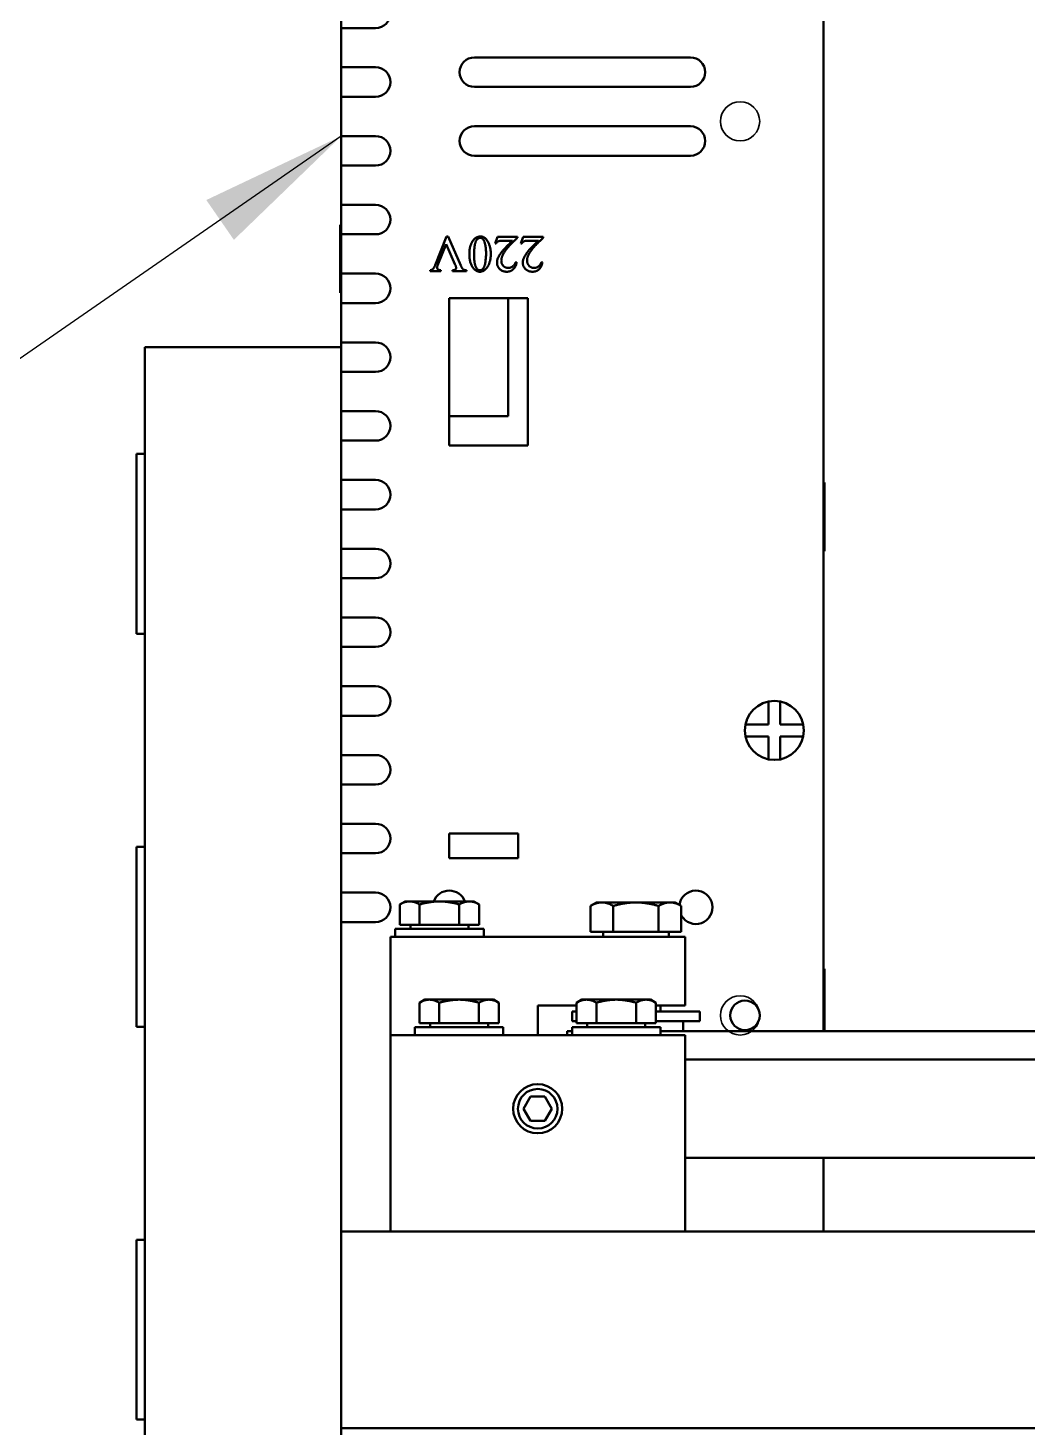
# Model space of a CAD drawing. Header units: millimetres. Extents: x -1328 to 2520, y -765 to 1782.
# Drawn here: x 389.3 to 491, y 607.6 to 750.1 of the extents above; entities that cross this region are included whole.
import ezdxf

# ---------------------------------------------------------------- set-up
doc = ezdxf.new("R2010")
doc.units = ezdxf.units.MM
doc.header["$LTSCALE"] = 6
for name, color, linetype, lineweight in [('Reference (ISO)', 7, 'Continuous', 35), ('Symbol (ISO)', 7, 'Continuous', 25), ('Visible (ISO)', 7, 'Continuous', 50)]:
    doc.layers.add(name, color=color, linetype=linetype, lineweight=lineweight)
doc.styles.add('Note Text (ISO)', font='tahoma.ttf')
doc.dimstyles.new('Default - Method 1b (ISO)$7', dxfattribs={"dimscale": 6, "dimtxt": 3.5, "dimasz": 2.5, "dimexe": 3.175, "dimexo": 0, "dimgap": 0.762, "dimtad": 1, "dimtoh": 1, "dimrnd": 1e-08, "dimtxsty": 'Note Text (ISO)', "dimcen": 0.09, "dimdle": 10, "dimclrd": 256, "dimclre": 256, "dimclrt": 256, "dimazin": 2, "dimtfac": 1, "dimtmove": 0, "dimatfit": 3, "dimfxl": 1, "dimtolj": 1, "dimlwd": -1, "dimlwe": -1, "dimarcsym": 0})

msp = doc.modelspace()

# ---------------------------------------------------------------- linework, layer by layer
at = {"layer": 'Reference (ISO)'}
for p, q in [((421.18, 862.64), (421.18, 717.64)), ((401.18, 517.64), (401.18, 717.64)), ((401.18, 717.64), (421.18, 717.64)), ((421.18, 717.64), (421.18, 517.64)), ((400.33, 688.49), (400.33, 706.79)), ((400.33, 706.79), (401.18, 706.79)), ((400.33, 688.49), (401.18, 688.49)), ((400.33, 648.49), (400.33, 666.79)), ((400.33, 666.79), (401.18, 666.79)), ((400.33, 648.49), (401.18, 648.49)), ((421.18, 627.64), (841.18, 627.64)), ((421.18, 627.64), (421.18, 607.64)), ((400.33, 608.49), (400.33, 626.79)), ((400.33, 626.79), (401.18, 626.79)), ((400.33, 608.49), (401.18, 608.49))]:
    msp.add_line(p, q, dxfattribs=at)
for centre in [(461.78, 740.64), (461.78, 649.64)]:
    msp.add_circle(centre, 2, dxfattribs=at)
at = {"layer": 'Visible (ISO)'}
for p, q in [((470.28, 842.64), (470.28, 648.04)), ((421.18, 753.14), (421.18, 750.14)), ((424.68, 750.14), (421.18, 750.14)), ((421.18, 750.14), (421.18, 746.14)), ((456.73, 747.14), (434.73, 747.14)), ((421.18, 746.14), (421.18, 743.14)), ((424.68, 746.14), (421.18, 746.14)), ((434.73, 744.14), (456.73, 744.14)), ((424.68, 743.14), (421.18, 743.14)), ((421.18, 743.14), (421.18, 739.14)), ((456.73, 740.14), (434.73, 740.14)), ((421.18, 739.14), (421.18, 736.14)), ((424.68, 739.14), (421.18, 739.14)), ((434.73, 737.14), (456.73, 737.14)), ((424.68, 736.14), (421.18, 736.14)), ((421.18, 736.14), (421.18, 732.14)), ((421.18, 732.14), (421.18, 729.14)), ((424.68, 732.14), (421.18, 732.14)), ((421.08, 730.1), (421.18, 730.1)), ((421.08, 728.37), (421.08, 730.1)), ((421.08, 728.37), (421.18, 728.37)), ((421.08, 724.91), (421.08, 728.37)), ((424.68, 729.14), (421.18, 729.14)), ((421.18, 729.14), (421.18, 725.14)), ((430.74, 726.01), (431.9, 728.93)), ((431.9, 728.93), (432.05, 728.93)), ((432.05, 728.93), (433.36, 725.96)), ((436.84, 728.21), (437.08, 728.88)), ((436.94, 728.21), (436.84, 728.21)), ((437.08, 728.88), (439.13, 728.88)), ((438.62, 728.49), (437.7, 728.49)), ((439.13, 728.88), (439.13, 728.78)), ((439.47, 728.21), (439.71, 728.88)), ((439.56, 728.21), (439.47, 728.21)), ((439.71, 728.88), (441.75, 728.88)), ((441.25, 728.49), (440.33, 728.49)), ((441.75, 728.88), (441.75, 728.78)), ((431.86, 728.15), (431.06, 726.14)), ((432.76, 726.11), (431.86, 728.15)), ((430.22, 725.38), (430.22, 725.48)), ((431.31, 725.38), (430.22, 725.38)), ((431.31, 725.48), (431.31, 725.38)), ((432.49, 725.38), (432.49, 725.48)), ((433.92, 725.38), (432.49, 725.38)), ((433.92, 725.48), (433.92, 725.38)), ((438.93, 726.3), (439.03, 726.3)), ((441.56, 726.3), (441.66, 726.3)), ((421.08, 724.91), (421.18, 724.91)), ((421.08, 723.18), (421.08, 724.91)), ((421.18, 725.14), (421.18, 722.14)), ((424.68, 725.14), (421.18, 725.14)), ((421.08, 723.18), (421.18, 723.18)), ((440.18, 722.64), (432.18, 722.64)), ((432.18, 722.64), (432.18, 707.64)), ((438.18, 710.64), (438.18, 722.64)), ((440.18, 707.64), (440.18, 722.64)), ((424.68, 722.14), (421.18, 722.14)), ((421.18, 722.14), (421.18, 718.14)), ((401.18, 517.64), (401.18, 717.64)), ((401.18, 717.64), (421.18, 717.64)), ((421.18, 718.14), (421.18, 717.64)), ((424.68, 718.14), (421.18, 718.14)), ((421.18, 717.64), (421.18, 517.64)), ((424.68, 715.14), (421.18, 715.14)), ((424.68, 711.14), (421.18, 711.14)), ((432.18, 710.64), (438.18, 710.64)), ((424.68, 708.14), (421.18, 708.14)), ((432.18, 707.64), (440.18, 707.64)), ((400.33, 688.49), (400.33, 706.79)), ((400.33, 706.79), (401.18, 706.79)), ((424.68, 704.14), (421.18, 704.14)), ((470.38, 703.89), (470.28, 703.89)), ((470.28, 703.25), (470.38, 703.25)), ((470.38, 703.25), (470.38, 703.89)), ((470.38, 702.4), (470.38, 703.25)), ((424.68, 701.14), (421.18, 701.14)), ((470.38, 702.4), (470.28, 702.4)), ((470.38, 698.38), (470.38, 702.4)), ((470.28, 698.38), (470.38, 698.38)), ((470.38, 697.53), (470.38, 698.38)), ((424.68, 697.14), (421.18, 697.14)), ((470.38, 697.53), (470.28, 697.53)), ((470.38, 696.89), (470.28, 696.89)), ((470.38, 696.89), (470.38, 697.53)), ((424.68, 694.14), (421.18, 694.14)), ((424.68, 690.14), (421.18, 690.14)), ((400.33, 688.49), (401.18, 688.49)), ((424.68, 687.14), (421.18, 687.14)), ((424.68, 683.14), (421.18, 683.14)), ((464.68, 679.24), (464.68, 681.58)), ((465.88, 681.58), (465.88, 679.24)), ((424.68, 680.14), (421.18, 680.14)), ((462.34, 679.24), (464.68, 679.24)), ((465.88, 679.24), (468.22, 679.24)), ((464.68, 678.04), (462.34, 678.04)), ((464.68, 675.7), (464.68, 678.04)), ((468.22, 678.04), (465.88, 678.04)), ((465.88, 678.04), (465.88, 675.7)), ((424.68, 676.14), (421.18, 676.14)), ((424.68, 673.14), (421.18, 673.14)), ((424.68, 669.14), (421.18, 669.14)), ((432.18, 665.64), (432.18, 668.14)), ((432.18, 668.14), (439.18, 668.14)), ((439.18, 668.14), (439.18, 665.64)), ((400.33, 648.49), (400.33, 666.79)), ((400.33, 666.79), (401.18, 666.79)), ((424.68, 666.14), (421.18, 666.14)), ((439.18, 665.64), (432.18, 665.64)), ((424.68, 662.14), (421.18, 662.14)), ((427.68, 661.24), (427.14, 660.93)), ((428.15, 661.24), (427.68, 661.24)), ((431.18, 661.24), (428.15, 661.24)), ((434.21, 661.24), (431.18, 661.24)), ((434.68, 661.24), (434.21, 661.24)), ((434.68, 661.24), (435.22, 660.93)), ((427.14, 658.84), (427.14, 660.93)), ((429.16, 658.84), (429.16, 660.93)), ((433.2, 658.84), (433.2, 660.93)), ((435.22, 658.84), (435.22, 660.93)), ((447.18, 661.14), (446.56, 660.78)), ((446.56, 658.14), (446.56, 660.78)), ((447.72, 661.14), (447.18, 661.14)), ((451.18, 661.14), (447.72, 661.14)), ((448.87, 658.14), (448.87, 660.78)), ((454.65, 661.14), (451.18, 661.14)), ((453.49, 658.14), (453.49, 660.78)), ((455.18, 661.14), (454.65, 661.14)), ((455.18, 661.14), (455.8, 660.78)), ((455.8, 658.14), (455.8, 660.78)), ((424.68, 659.14), (421.18, 659.14)), ((435.68, 658.44), (426.68, 658.44)), ((426.68, 658.44), (426.68, 657.64)), ((429.16, 658.84), (427.14, 658.84)), ((428.23, 658.84), (428.23, 658.44)), ((433.2, 658.84), (429.16, 658.84)), ((435.22, 658.84), (433.2, 658.84)), ((434.13, 658.84), (434.13, 658.44)), ((435.68, 658.44), (435.68, 657.64)), ((456.18, 657.64), (426.18, 657.64)), ((426.18, 647.64), (426.18, 657.64)), ((448.87, 658.14), (446.56, 658.14)), ((447.83, 658.14), (447.83, 657.64)), ((453.49, 658.14), (448.87, 658.14)), ((455.8, 658.14), (453.49, 658.14)), ((454.53, 658.14), (454.53, 657.64)), ((456.18, 650.64), (456.18, 657.64)), ((470.38, 654.39), (470.28, 654.39)), ((470.38, 653.75), (470.38, 654.39)), ((470.28, 653.75), (470.38, 653.75)), ((470.38, 652.91), (470.28, 652.91)), ((470.38, 652.91), (470.38, 653.75)), ((470.38, 648.88), (470.38, 652.91)), ((429.68, 651.24), (429.14, 650.93)), ((430.15, 651.24), (429.68, 651.24)), ((433.18, 651.24), (430.15, 651.24)), ((436.21, 651.24), (433.18, 651.24)), ((436.68, 651.24), (436.21, 651.24)), ((436.68, 651.24), (437.22, 650.93)), ((445.68, 651.24), (445.14, 650.93)), ((446.15, 651.24), (445.68, 651.24)), ((449.18, 651.24), (446.15, 651.24)), ((452.21, 651.24), (449.18, 651.24)), ((452.68, 651.24), (452.21, 651.24)), ((452.68, 651.24), (453.22, 650.93)), ((429.14, 648.84), (429.14, 650.93)), ((431.16, 648.84), (431.16, 650.93)), ((435.2, 648.84), (435.2, 650.93)), ((437.22, 648.84), (437.22, 650.93)), ((441.18, 650.64), (445.14, 650.64)), ((441.18, 647.64), (441.18, 650.64)), ((445.14, 650.04), (444.68, 650.04)), ((444.68, 650.04), (444.68, 649.04)), ((445.14, 648.84), (445.14, 650.93)), ((447.16, 648.84), (447.16, 650.93)), ((451.2, 648.84), (451.2, 650.93)), ((453.22, 648.84), (453.22, 650.93)), ((453.22, 650.64), (456.18, 650.64)), ((457.68, 650.04), (453.22, 650.04)), ((453.68, 650.64), (453.68, 650.04)), ((457.68, 650.04), (457.68, 649.04)), ((400.33, 648.49), (401.18, 648.49)), ((437.68, 648.44), (428.68, 648.44)), ((428.68, 648.44), (428.68, 647.64)), ((431.16, 648.84), (429.14, 648.84)), ((430.23, 648.84), (430.23, 648.44)), ((435.2, 648.84), (431.16, 648.84)), ((437.22, 648.84), (435.2, 648.84)), ((436.13, 648.84), (436.13, 648.44)), ((437.68, 648.44), (437.68, 647.64)), ((445.14, 649.04), (444.68, 649.04)), ((453.68, 648.44), (444.68, 648.44)), ((444.68, 648.44), (444.68, 647.64)), ((447.16, 648.84), (445.14, 648.84)), ((446.23, 648.84), (446.23, 648.44)), ((451.2, 648.84), (447.16, 648.84)), ((453.22, 648.84), (451.2, 648.84)), ((452.13, 648.84), (452.13, 648.44)), ((457.68, 649.04), (453.22, 649.04)), ((453.68, 648.44), (453.68, 647.64)), ((455.98, 649.04), (455.98, 648.04)), ((470.28, 648.88), (470.38, 648.88)), ((470.38, 648.04), (470.38, 648.88)), ((456.18, 647.64), (426.18, 647.64)), ((426.18, 627.64), (426.18, 647.64)), ((444.68, 648.04), (444.18, 648.04)), ((444.18, 647.64), (444.18, 648.04)), ((453.68, 648.04), (591.28, 648.04)), ((456.18, 627.64), (456.18, 647.64)), ((456.18, 645.14), (591.28, 645.14)), ((439.74, 640.14), (440.46, 641.39)), ((440.46, 641.39), (441.9, 641.39)), ((441.9, 641.39), (442.63, 640.14)), ((440.46, 638.89), (439.74, 640.14)), ((442.63, 640.14), (441.9, 638.89)), ((441.9, 638.89), (440.46, 638.89)), ((456.18, 635.14), (591.28, 635.14)), ((470.28, 635.14), (470.28, 627.64)), ((421.18, 627.64), (841.18, 627.64)), ((421.18, 627.64), (421.18, 607.64)), ((400.33, 608.49), (400.33, 626.79)), ((400.33, 626.79), (401.18, 626.79)), ((400.33, 608.49), (401.18, 608.49)), ((841.18, 607.64), (421.18, 607.64))]:
    msp.add_line(p, q, dxfattribs=at)
for centre, radius in [((465.28, 678.64), 3), ((462.28, 649.64), 1.5), ((441.18, 640.14), 2.5), ((441.18, 640.14), 2.01)]:
    msp.add_circle(centre, radius, dxfattribs=at)
for centre, radius, start, end in [((424.68, 751.64), 1.5, 270, 90), ((434.73, 745.64), 1.5, 90, 270), ((456.73, 745.64), 1.5, 270, 90), ((424.68, 744.64), 1.5, 270, 90), ((434.73, 738.64), 1.5, 90, 270), ((456.73, 738.64), 1.5, 270, 90), ((424.68, 737.64), 1.5, 270, 90), ((424.68, 730.64), 1.5, 270, 90), ((424.68, 723.64), 1.5, 270, 90), ((424.68, 716.64), 1.5, 270, 90), ((424.68, 709.64), 1.5, 270, 90), ((424.68, 702.64), 1.5, 270, 90), ((424.68, 695.64), 1.5, 270, 90), ((424.68, 688.64), 1.5, 270, 90), ((424.68, 681.64), 1.5, 270, 90), ((424.68, 674.64), 1.5, 270, 90), ((424.68, 667.64), 1.5, 270, 90), ((424.68, 660.64), 1.5, 270, 90), ((432.18, 660.64), 1.7, 20.6709, 159.3291), ((457.28, 660.64), 1.7, 209.3908, 171.2773)]:
    msp.add_arc(centre, radius, start, end, dxfattribs=at)
for points, knots in [([(434.22, 727.1), (434.22, 727.15), (434.22, 727.25), (434.23, 727.39), (434.24, 727.53), (434.26, 727.66), (434.28, 727.78), (434.31, 727.9), (434.35, 728.02), (434.39, 728.12), (434.43, 728.23), (434.48, 728.32), (434.53, 728.41), (434.58, 728.49), (434.63, 728.56), (434.69, 728.63), (434.75, 728.69), (434.82, 728.74), (434.88, 728.78), (434.95, 728.82), (435.01, 728.85), (435.08, 728.88), (435.14, 728.9), (435.2, 728.92), (435.27, 728.93), (435.31, 728.93), (435.33, 728.93)], [0, 0, 0, 0, 0.062919, 0.123353, 0.181684, 0.237758, 0.291922, 0.344426, 0.39495, 0.44385, 0.490957, 0.535541, 0.578318, 0.619123, 0.658033, 0.695274, 0.73133, 0.766448, 0.800096, 0.831911, 0.862643, 0.892002, 0.920262, 0.947418, 0.973836, 1, 1, 1, 1]), ([(434.82, 728.24), (434.81, 728.2), (434.79, 728.12), (434.77, 727.99), (434.75, 727.85), (434.73, 727.7), (434.72, 727.53), (434.71, 727.36), (434.7, 727.18), (434.7, 727.05), (434.7, 726.98)], [0, 0, 0, 0, 0.095214, 0.198657, 0.309937, 0.430409, 0.559652, 0.697709, 0.844066, 1, 1, 1, 1]), ([(435.32, 728.78), (435.3, 728.78), (435.25, 728.78), (435.18, 728.75), (435.11, 728.71), (435.05, 728.67), (435, 728.62), (434.97, 728.58), (434.94, 728.54), (434.91, 728.49), (434.88, 728.43), (434.86, 728.37), (434.84, 728.31), (434.83, 728.26), (434.82, 728.24)], [0, 0, 0, 0, 0.086485, 0.179206, 0.28097, 0.394816, 0.456275, 0.520606, 0.588685, 0.661421, 0.73788, 0.820172, 0.906852, 1, 1, 1, 1]), ([(435.75, 728.4), (435.73, 728.43), (435.71, 728.49), (435.67, 728.56), (435.62, 728.63), (435.57, 728.69), (435.51, 728.73), (435.45, 728.76), (435.39, 728.78), (435.34, 728.78), (435.32, 728.78)], [0, 0, 0, 0, 0.159746, 0.304841, 0.436341, 0.557158, 0.671024, 0.780059, 0.888177, 1, 1, 1, 1]), ([(435.33, 728.93), (435.37, 728.93), (435.45, 728.92), (435.56, 728.89), (435.67, 728.85), (435.77, 728.78), (435.87, 728.7), (435.97, 728.6), (436.05, 728.48), (436.11, 728.39), (436.13, 728.34)], [0, 0, 0, 0, 0.113418, 0.224536, 0.336951, 0.453209, 0.575166, 0.705956, 0.847459, 1, 1, 1, 1]), ([(435.92, 727.22), (435.92, 727.27), (435.92, 727.39), (435.91, 727.56), (435.9, 727.72), (435.88, 727.87), (435.85, 728.01), (435.82, 728.15), (435.79, 728.28), (435.76, 728.36), (435.75, 728.4)], [0, 0, 0, 0, 0.147514, 0.288186, 0.421606, 0.549194, 0.670537, 0.785886, 0.895706, 1, 1, 1, 1]), ([(436.13, 728.34), (436.16, 728.3), (436.2, 728.22), (436.25, 728.08), (436.3, 727.94), (436.34, 727.8), (436.37, 727.65), (436.39, 727.49), (436.4, 727.32), (436.4, 727.21), (436.41, 727.15)], [0, 0, 0, 0, 0.114736, 0.231675, 0.350639, 0.472998, 0.598179, 0.727613, 0.861189, 1, 1, 1, 1]), ([(437.7, 728.49), (437.66, 728.49), (437.58, 728.49), (437.47, 728.49), (437.38, 728.48), (437.31, 728.47), (437.25, 728.46), (437.2, 728.44), (437.15, 728.42), (437.1, 728.39), (437.05, 728.35), (437.01, 728.31), (436.97, 728.26), (436.95, 728.23), (436.94, 728.21)], [0, 0, 0, 0, 0.1518031, 0.2789621, 0.3824576, 0.4608378, 0.5269853, 0.5922915, 0.6554701, 0.7196455, 0.7856693, 0.8530649, 0.9245978, 1, 1, 1, 1]), ([(439.13, 728.78), (439.05, 728.72), (438.91, 728.59), (438.71, 728.4), (438.52, 728.21), (438.36, 728.04), (438.2, 727.88), (438.07, 727.72), (437.95, 727.58), (437.85, 727.44), (437.76, 727.31), (437.68, 727.18), (437.62, 727.06), (437.57, 726.94), (437.53, 726.82), (437.5, 726.7), (437.48, 726.59), (437.48, 726.52), (437.47, 726.48)], [0, 0, 0, 0, 0.1025123, 0.1986922, 0.2881842, 0.3713941, 0.448367, 0.5187912, 0.5832751, 0.6413761, 0.6950433, 0.7458068, 0.7937548, 0.8390762, 0.882157, 0.9231252, 0.9622888, 1, 1, 1, 1]), ([(437.79, 727.65), (437.84, 727.7), (437.94, 727.81), (438.08, 727.95), (438.2, 728.08), (438.31, 728.19), (438.41, 728.29), (438.5, 728.37), (438.56, 728.43), (438.61, 728.47), (438.62, 728.49)], [0, 0, 0, 0, 0.187415, 0.356714, 0.5079, 0.641886, 0.758217, 0.85645, 0.937042, 1, 1, 1, 1]), ([(440.33, 728.49), (440.28, 728.49), (440.2, 728.49), (440.09, 728.49), (440, 728.48), (439.93, 728.47), (439.87, 728.46), (439.82, 728.44), (439.77, 728.42), (439.72, 728.39), (439.68, 728.35), (439.64, 728.31), (439.6, 728.26), (439.58, 728.23), (439.56, 728.21)], [0, 0, 0, 0, 0.1518031, 0.2789621, 0.3824576, 0.4608378, 0.5269853, 0.5922915, 0.6554701, 0.7196455, 0.7856693, 0.8530649, 0.9245978, 1, 1, 1, 1]), ([(441.75, 728.78), (441.68, 728.72), (441.54, 728.59), (441.33, 728.4), (441.15, 728.21), (440.98, 728.04), (440.83, 727.88), (440.69, 727.72), (440.57, 727.58), (440.47, 727.44), (440.38, 727.31), (440.31, 727.18), (440.24, 727.06), (440.19, 726.94), (440.15, 726.82), (440.12, 726.7), (440.1, 726.59), (440.1, 726.52), (440.1, 726.48)], [0, 0, 0, 0, 0.102512, 0.198692, 0.288184, 0.371394, 0.448367, 0.518791, 0.583275, 0.641376, 0.695043, 0.745807, 0.793755, 0.839076, 0.882157, 0.923125, 0.962289, 1, 1, 1, 1]), ([(440.41, 727.65), (440.46, 727.7), (440.56, 727.81), (440.7, 727.95), (440.83, 728.08), (440.94, 728.19), (441.04, 728.29), (441.12, 728.37), (441.19, 728.43), (441.23, 728.47), (441.25, 728.49)], [0, 0, 0, 0, 0.187415, 0.356714, 0.5079, 0.641886, 0.758217, 0.85645, 0.937042, 1, 1, 1, 1]), ([(434.6, 725.74), (434.57, 725.78), (434.51, 725.87), (434.43, 726.01), (434.37, 726.17), (434.31, 726.33), (434.27, 726.51), (434.24, 726.7), (434.22, 726.89), (434.22, 727.03), (434.22, 727.1)], [0, 0, 0, 0, 0.1104955, 0.2230949, 0.3393164, 0.4596295, 0.5850984, 0.7162508, 0.8546999, 1, 1, 1, 1]), ([(434.7, 726.98), (434.7, 726.93), (434.7, 726.84), (434.71, 726.7), (434.72, 726.56), (434.73, 726.43), (434.75, 726.31), (434.77, 726.2), (434.79, 726.09), (434.81, 726.02), (434.82, 725.98)], [0, 0, 0, 0, 0.145021, 0.284903, 0.4182, 0.545073, 0.66727, 0.783265, 0.894101, 1, 1, 1, 1]), ([(435.61, 725.63), (435.62, 725.65), (435.65, 725.69), (435.69, 725.76), (435.73, 725.83), (435.76, 725.91), (435.79, 726), (435.82, 726.1), (435.84, 726.2), (435.86, 726.35), (435.88, 726.54), (435.9, 726.76), (435.92, 726.99), (435.92, 727.14), (435.92, 727.22)], [0, 0, 0, 0, 0.044096, 0.090347, 0.140167, 0.19309, 0.249749, 0.310326, 0.375231, 0.443909, 0.584732, 0.724504, 0.862587, 1, 1, 1, 1]), ([(436.41, 727.15), (436.4, 727.11), (436.4, 727.01), (436.4, 726.87), (436.38, 726.73), (436.36, 726.6), (436.34, 726.48), (436.31, 726.36), (436.27, 726.24), (436.23, 726.13), (436.19, 726.03), (436.14, 725.93), (436.08, 725.84), (436.03, 725.76), (435.97, 725.68), (435.9, 725.62), (435.84, 725.55), (435.79, 725.51), (435.77, 725.5)], [0, 0, 0, 0, 0.0792468, 0.1556992, 0.2295262, 0.3013091, 0.3702606, 0.4374168, 0.5026761, 0.566139, 0.6274789, 0.6865332, 0.7431495, 0.7978569, 0.8501908, 0.901295, 0.9512125, 1, 1, 1, 1]), ([(437.04, 726.24), (437.04, 726.29), (437.04, 726.38), (437.07, 726.51), (437.1, 726.64), (437.14, 726.73), (437.16, 726.77)], [0, 0, 0, 0, 0.242168, 0.487743, 0.73835, 1, 1, 1, 1]), ([(437.16, 726.77), (437.18, 726.81), (437.21, 726.88), (437.27, 726.98), (437.34, 727.09), (437.41, 727.2), (437.5, 727.31), (437.59, 727.42), (437.68, 727.54), (437.75, 727.61), (437.79, 727.65)], [0, 0, 0, 0, 0.107909, 0.220053, 0.337229, 0.459012, 0.586392, 0.718611, 0.85647, 1, 1, 1, 1]), ([(439.66, 726.24), (439.66, 726.29), (439.67, 726.38), (439.69, 726.51), (439.73, 726.64), (439.77, 726.73), (439.79, 726.77)], [0, 0, 0, 0, 0.242168, 0.487743, 0.73835, 1, 1, 1, 1]), ([(439.79, 726.77), (439.8, 726.81), (439.84, 726.88), (439.9, 726.98), (439.97, 727.09), (440.04, 727.2), (440.12, 727.31), (440.21, 727.42), (440.31, 727.54), (440.38, 727.61), (440.41, 727.65)], [0, 0, 0, 0, 0.107909, 0.220053, 0.337229, 0.459012, 0.586392, 0.718611, 0.85647, 1, 1, 1, 1]), ([(430.22, 725.48), (430.25, 725.48), (430.31, 725.49), (430.38, 725.52), (430.45, 725.56), (430.48, 725.59), (430.5, 725.6)], [0, 0, 0, 0, 0.287522, 0.546387, 0.781955, 1, 1, 1, 1]), ([(430.5, 725.6), (430.52, 725.63), (430.57, 725.68), (430.63, 725.77), (430.69, 725.89), (430.73, 725.97), (430.74, 726.01)], [0, 0, 0, 0, 0.21082, 0.44462, 0.707825, 1, 1, 1, 1]), ([(431.06, 726.14), (431.05, 726.11), (431.03, 726.07), (431.01, 726), (430.98, 725.94), (430.97, 725.89), (430.95, 725.84), (430.95, 725.79), (430.94, 725.76), (430.94, 725.73), (430.94, 725.72)], [0, 0, 0, 0, 0.177455, 0.340907, 0.487563, 0.619813, 0.7366, 0.838923, 0.926138, 1, 1, 1, 1]), ([(430.94, 725.72), (430.94, 725.71), (430.94, 725.68), (430.95, 725.65), (430.98, 725.61), (431.01, 725.58), (431.06, 725.55), (431.11, 725.52), (431.18, 725.5), (431.24, 725.49), (431.26, 725.48)], [0, 0, 0, 0, 0.083974, 0.172965, 0.269259, 0.377307, 0.499194, 0.642869, 0.808668, 1, 1, 1, 1]), ([(431.26, 725.48), (431.27, 725.48), (431.28, 725.48), (431.3, 725.48), (431.31, 725.48)], [0, 0, 0, 0, 0.403404, 1, 1, 1, 1]), ([(432.49, 725.48), (432.53, 725.48), (432.6, 725.49), (432.69, 725.51), (432.75, 725.53), (432.8, 725.56), (432.84, 725.59), (432.86, 725.63), (432.88, 725.67), (432.88, 725.69), (432.88, 725.71)], [0, 0, 0, 0, 0.222146, 0.402559, 0.546794, 0.654483, 0.74372, 0.827686, 0.911348, 1, 1, 1, 1]), ([(432.88, 725.71), (432.88, 725.72), (432.88, 725.75), (432.87, 725.78), (432.86, 725.83), (432.85, 725.88), (432.83, 725.93), (432.81, 725.98), (432.79, 726.05), (432.77, 726.09), (432.76, 726.11)], [0, 0, 0, 0, 0.081507, 0.17492, 0.280321, 0.398397, 0.529444, 0.673682, 0.828929, 1, 1, 1, 1]), ([(433.36, 725.96), (433.37, 725.94), (433.39, 725.9), (433.41, 725.85), (433.43, 725.8), (433.45, 725.76), (433.47, 725.73), (433.48, 725.7), (433.49, 725.68), (433.5, 725.67), (433.51, 725.66)], [0, 0, 0, 0, 0.1911956, 0.3623797, 0.5145188, 0.6488066, 0.7652215, 0.8606682, 0.9394886, 1, 1, 1, 1]), ([(433.51, 725.66), (433.52, 725.65), (433.54, 725.62), (433.58, 725.59), (433.62, 725.56), (433.66, 725.53), (433.72, 725.51), (433.77, 725.5), (433.84, 725.48), (433.89, 725.48), (433.92, 725.48)], [0, 0, 0, 0, 0.110945, 0.220506, 0.329958, 0.441487, 0.559757, 0.690187, 0.837764, 1, 1, 1, 1]), ([(435.3, 725.33), (435.27, 725.33), (435.21, 725.33), (435.11, 725.35), (435.02, 725.39), (434.93, 725.43), (434.84, 725.49), (434.76, 725.56), (434.68, 725.64), (434.63, 725.7), (434.6, 725.74)], [0, 0, 0, 0, 0.115194, 0.228815, 0.343906, 0.462524, 0.585297, 0.71511, 0.853379, 1, 1, 1, 1]), ([(434.82, 725.98), (434.83, 725.96), (434.85, 725.91), (434.87, 725.85), (434.9, 725.79), (434.93, 725.73), (434.96, 725.68), (434.99, 725.63), (435.02, 725.6), (435.05, 725.57), (435.06, 725.56)], [0, 0, 0, 0, 0.154193, 0.299146, 0.435177, 0.562672, 0.682897, 0.794822, 0.899753, 1, 1, 1, 1]), ([(435.06, 725.56), (435.07, 725.55), (435.11, 725.52), (435.17, 725.5), (435.24, 725.48), (435.28, 725.48), (435.31, 725.48)], [0, 0, 0, 0, 0.244693, 0.487189, 0.738292, 1, 1, 1, 1]), ([(435.77, 725.5), (435.73, 725.47), (435.66, 725.42), (435.54, 725.37), (435.42, 725.34), (435.34, 725.33), (435.3, 725.33)], [0, 0, 0, 0, 0.269029, 0.520386, 0.76227, 1, 1, 1, 1]), ([(435.31, 725.48), (435.33, 725.48), (435.39, 725.48), (435.47, 725.51), (435.54, 725.56), (435.59, 725.61), (435.61, 725.63)], [0, 0, 0, 0, 0.236305, 0.473393, 0.722964, 1, 1, 1, 1]), ([(438.03, 725.33), (438, 725.33), (437.93, 725.33), (437.83, 725.35), (437.73, 725.37), (437.64, 725.4), (437.55, 725.44), (437.47, 725.48), (437.39, 725.54), (437.32, 725.6), (437.25, 725.67), (437.2, 725.74), (437.15, 725.82), (437.11, 725.9), (437.08, 725.98), (437.05, 726.06), (437.04, 726.15), (437.04, 726.21), (437.04, 726.24)], [0, 0, 0, 0, 0.069339, 0.136069, 0.201334, 0.265135, 0.328283, 0.391, 0.454423, 0.519304, 0.583313, 0.645224, 0.705107, 0.763901, 0.82184, 0.880467, 0.939248, 1, 1, 1, 1]), ([(437.47, 726.48), (437.48, 726.45), (437.48, 726.4), (437.49, 726.32), (437.5, 726.25), (437.52, 726.18), (437.55, 726.11), (437.59, 726.05), (437.63, 725.99), (437.68, 725.93), (437.73, 725.88), (437.78, 725.84), (437.84, 725.8), (437.9, 725.77), (437.97, 725.75), (438.03, 725.73), (438.1, 725.72), (438.14, 725.72), (438.17, 725.72)], [0, 0, 0, 0, 0.070901, 0.138988, 0.204707, 0.269212, 0.332076, 0.394912, 0.45757, 0.52142, 0.584646, 0.645453, 0.704775, 0.76341, 0.821227, 0.879366, 0.939023, 1, 1, 1, 1]), ([(439.03, 726.3), (439.02, 726.26), (439.01, 726.19), (438.99, 726.08), (438.96, 725.98), (438.92, 725.89), (438.87, 725.8), (438.82, 725.72), (438.76, 725.65), (438.7, 725.58), (438.63, 725.52), (438.56, 725.47), (438.48, 725.43), (438.4, 725.39), (438.31, 725.36), (438.22, 725.35), (438.13, 725.33), (438.06, 725.33), (438.03, 725.33)], [0, 0, 0, 0, 0.075031, 0.146595, 0.214942, 0.28064, 0.34375, 0.405622, 0.46573, 0.525399, 0.584536, 0.642298, 0.69952, 0.757439, 0.815485, 0.875103, 0.936303, 1, 1, 1, 1]), ([(438.17, 725.72), (438.21, 725.72), (438.29, 725.72), (438.41, 725.75), (438.53, 725.8), (438.63, 725.87), (438.73, 725.95), (438.81, 726.05), (438.88, 726.17), (438.92, 726.26), (438.93, 726.3)], [0, 0, 0, 0, 0.122347, 0.240921, 0.358596, 0.479378, 0.60185, 0.727126, 0.859254, 1, 1, 1, 1]), ([(440.66, 725.33), (440.62, 725.33), (440.55, 725.33), (440.45, 725.35), (440.36, 725.37), (440.27, 725.4), (440.18, 725.44), (440.1, 725.48), (440.02, 725.54), (439.95, 725.6), (439.88, 725.67), (439.82, 725.74), (439.77, 725.82), (439.73, 725.9), (439.7, 725.98), (439.68, 726.06), (439.66, 726.15), (439.66, 726.21), (439.66, 726.24)], [0, 0, 0, 0, 0.069339, 0.136069, 0.201334, 0.265135, 0.328283, 0.391, 0.454423, 0.519304, 0.583313, 0.645224, 0.705107, 0.763901, 0.82184, 0.880467, 0.939248, 1, 1, 1, 1]), ([(440.1, 726.48), (440.1, 726.45), (440.1, 726.4), (440.11, 726.32), (440.13, 726.25), (440.15, 726.18), (440.18, 726.11), (440.21, 726.05), (440.26, 725.99), (440.3, 725.93), (440.35, 725.88), (440.41, 725.84), (440.47, 725.8), (440.53, 725.77), (440.59, 725.75), (440.66, 725.73), (440.72, 725.72), (440.77, 725.72), (440.79, 725.72)], [0, 0, 0, 0, 0.070901, 0.138988, 0.204707, 0.269212, 0.332076, 0.394912, 0.45757, 0.52142, 0.584646, 0.645453, 0.704775, 0.76341, 0.821227, 0.879366, 0.939023, 1, 1, 1, 1]), ([(441.66, 726.3), (441.65, 726.26), (441.64, 726.19), (441.61, 726.08), (441.58, 725.98), (441.54, 725.89), (441.5, 725.8), (441.45, 725.72), (441.39, 725.65), (441.33, 725.58), (441.26, 725.52), (441.18, 725.47), (441.11, 725.43), (441.02, 725.39), (440.94, 725.36), (440.85, 725.35), (440.75, 725.33), (440.69, 725.33), (440.66, 725.33)], [0, 0, 0, 0, 0.075031, 0.146595, 0.214942, 0.28064, 0.34375, 0.405622, 0.46573, 0.525399, 0.584536, 0.642298, 0.69952, 0.757439, 0.815485, 0.875103, 0.936303, 1, 1, 1, 1]), ([(440.79, 725.72), (440.83, 725.72), (440.92, 725.72), (441.04, 725.75), (441.15, 725.8), (441.26, 725.87), (441.36, 725.95), (441.44, 726.05), (441.51, 726.17), (441.54, 726.26), (441.56, 726.3)], [0, 0, 0, 0, 0.122347, 0.240921, 0.358596, 0.479378, 0.60185, 0.727126, 0.859254, 1, 1, 1, 1])]:
    msp.add_open_spline(points, degree=3, knots=knots, dxfattribs=at)
for points in [[(428.15, 661.24), (427.68, 661.24), (427.14, 660.93)], [(429.16, 660.93), (428.62, 661.24), (428.15, 661.24)], [(431.18, 661.24), (430.24, 661.24), (429.16, 660.93)], [(433.2, 660.93), (432.12, 661.24), (431.18, 661.24)], [(434.21, 661.24), (433.74, 661.24), (433.2, 660.93)], [(435.22, 660.93), (434.68, 661.24), (434.21, 661.24)], [(447.72, 661.14), (447.18, 661.14), (446.56, 660.78)], [(448.87, 660.78), (448.25, 661.14), (447.72, 661.14)], [(451.18, 661.14), (450.11, 661.14), (448.87, 660.78)], [(453.49, 660.78), (452.25, 661.14), (451.18, 661.14)], [(454.65, 661.14), (454.11, 661.14), (453.49, 660.78)], [(455.8, 660.78), (455.18, 661.14), (454.65, 661.14)], [(430.15, 651.24), (429.68, 651.24), (429.14, 650.93)], [(431.16, 650.93), (430.62, 651.24), (430.15, 651.24)], [(433.18, 651.24), (432.24, 651.24), (431.16, 650.93)], [(435.2, 650.93), (434.12, 651.24), (433.18, 651.24)], [(436.21, 651.24), (435.74, 651.24), (435.2, 650.93)], [(437.22, 650.93), (436.68, 651.24), (436.21, 651.24)], [(446.15, 651.24), (445.68, 651.24), (445.14, 650.93)], [(447.16, 650.93), (446.62, 651.24), (446.15, 651.24)], [(449.18, 651.24), (448.24, 651.24), (447.16, 650.93)], [(451.2, 650.93), (450.12, 651.24), (449.18, 651.24)], [(452.21, 651.24), (451.74, 651.24), (451.2, 650.93)], [(453.22, 650.93), (452.68, 651.24), (452.21, 651.24)]]:
    msp.add_rational_spline(points, [1, 1.0379548493, 1], degree=2, dxfattribs=at)

# ---------------------------------------------------------------- leaders
at = {"layer": 'Symbol (ISO)', "annotation_type": 0, "has_hookline": 1, "hookline_direction": 1, "text_width": 165.77}
msp.add_leader([(421.18, 739.14), (320, 669.1), (305, 669.1)], dimstyle='Default - Method 1b (ISO)$7', override={"dimtad": 0}, dxfattribs=at)

doc.saveas('drawing.dxf')
